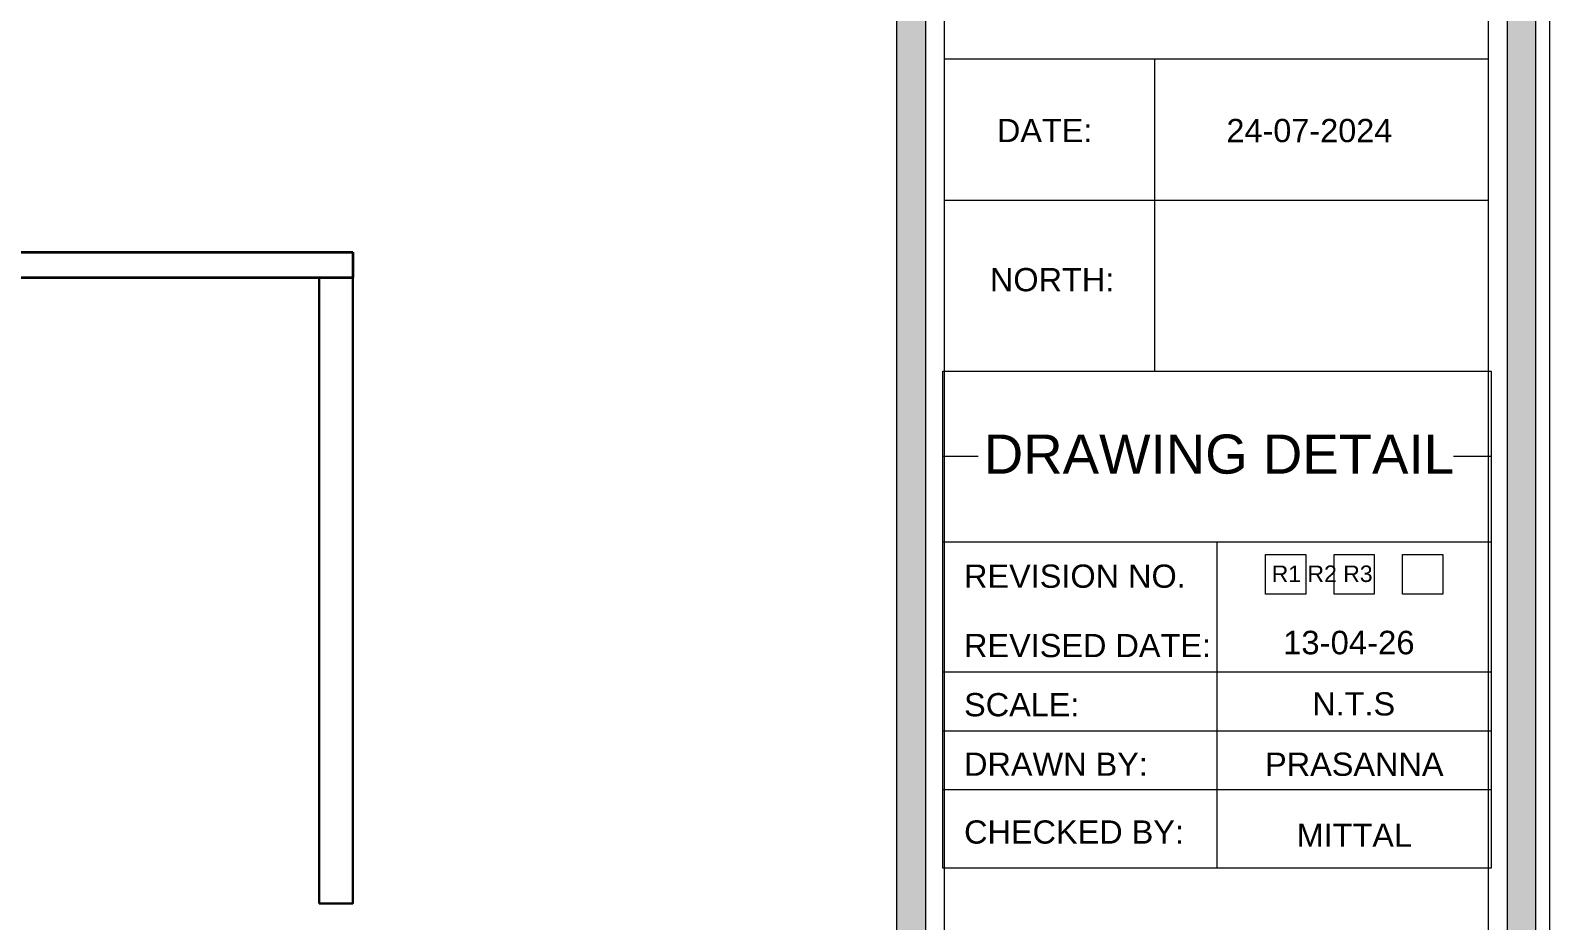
# Model space of a CAD drawing. Header units: inches. Extents: x 3324238 to 135265466, y -1036581 to 20094598.
# Drawn here: x 3353805.2 to 3354103.3, y -519338.4 to -519163.8 of the extents above; entities that cross this region are included whole.
import ezdxf

# ---------------------------------------------------------------- set-up
doc = ezdxf.new("R2010")
doc.units = ezdxf.units.IN
doc.header["$MEASUREMENT"] = 0
for name, color, linetype in [('PDF_Geometry', 7, 'Continuous'), ('PDF_Solid Fills', 7, 'Continuous'), ('PDF_Text', 1, 'Continuous')]:
    doc.layers.add(name, color=color, linetype=linetype)
doc.styles.add('PDF Arial', font='arial.ttf')

msp = doc.modelspace()

# ---------------------------------------------------------------- linework, layer by layer
at = {"layer": 'PDF_Geometry', "color": 42, "lineweight": 20, "true_color": 0xd39e00}
for points in [[(3353304.106, -518935.429), (3354103.293, -518935.429), (3354103.293, -519499.589), (3353304.106, -519499.589)], [(3353306.845, -518938.168), (3354100.554, -518938.168), (3354100.554, -519496.85), (3353306.845, -519496.85)], [(3353975.185, -519491.291), (3353975.185, -518938.168), (3353980.825, -518938.168), (3353980.825, -519491.291)], [(3353312.405, -518943.728), (3354094.994, -518943.728), (3354094.994, -519491.291), (3353312.405, -519491.291)], [(3353984.531, -519486.698), (3353984.531, -518948.32), (3354091.207, -518948.32), (3354091.207, -519486.698)], [(3354047.538, -519266.577), (3354055.434, -519266.577), (3354055.434, -519274.393), (3354047.538, -519274.393)], [(3354060.993, -519266.577), (3354068.889, -519266.577), (3354068.889, -519274.393), (3354060.993, -519274.393)], [(3354074.448, -519266.577), (3354082.344, -519266.577), (3354082.344, -519274.393), (3354074.448, -519274.393)]]:
    msp.add_lwpolyline(points, close=True, dxfattribs=at)
for points in [[(3354091.207, -519169.408), (3353984.531, -519169.408)], [(3354025.783, -519169.408), (3354025.783, -519230.642)], [(3354091.207, -519197.125), (3353984.531, -519197.125)], [(3354091.852, -519328.134), (3353984.209, -519328.134), (3353984.209, -519230.642), (3354091.852, -519230.642), (3354091.852, -519328.134)], [(3353984.209, -519247.321), (3353991.138, -519247.321)], [(3354084.439, -519247.321), (3354091.852, -519247.321)], [(3353984.209, -519264.079), (3354091.852, -519264.079)], [(3354038.03, -519328.134), (3354038.03, -519264.079)], [(3354091.852, -519289.701), (3353984.209, -519289.701)], [(3354091.852, -519301.223), (3353984.209, -519301.223)], [(3354091.852, -519312.745), (3353984.209, -519312.745)]]:
    msp.add_lwpolyline(points, dxfattribs=at)
at = {"layer": 'PDF_Geometry', "color": 1, "lineweight": 35}
for points in [[(3353706.64, -519207.277), (3353868.428, -519207.277)], [(3353706.64, -519207.277), (3353706.64, -519212.272), (3353868.428, -519212.272)], [(3353868.428, -519207.277), (3353868.428, -519212.272)]]:
    msp.add_lwpolyline(points, dxfattribs=at)
at = {"layer": 'PDF_Geometry', "color": 9, "lineweight": 30, "true_color": 0xbababa}
for points in [[(3353861.821, -519212.272), (3353861.821, -519335.063)], [(3353868.428, -519212.272), (3353868.428, -519335.063), (3353861.821, -519335.063)]]:
    msp.add_lwpolyline(points, dxfattribs=at)
at = {"layer": 'PDF_Solid Fills', "color": 42, "lineweight": 30, "true_color": 0xd39e00, "transparency": 33554559}
for points in [[(3353975.185, -518938.168), (3353980.825, -519491.291), (3353975.185, -519491.291)], [(3353975.185, -518938.168), (3353980.825, -518938.168), (3353980.825, -519491.291)], [(3354094.994, -518943.728), (3354100.554, -519491.291), (3354094.994, -519491.291)], [(3354094.994, -518943.728), (3354100.554, -518943.728), (3354100.554, -519491.291)]]:
    msp.add_solid(points, dxfattribs=at)

# ---------------------------------------------------------------- texts
at = {"layer": 'PDF_Text', "color": 7, "lineweight": 30, "attachment_point": 7, "style": 'PDF Arial'}
for s, insert, char_height in [('DATE:', (3353994.841, -519185.683), 4.5563), ('24-07-2024', (3354039.877, -519185.761), 4.5563), ('NORTH:', (3353993.47, -519215.011), 4.5563), ('DRAWING DETAIL', (3353992.26, -519250.839), 7.67067), ('REVISION NO.', (3353988.394, -519273.182), 4.55627), ('R1 R2 R3', (3354048.754, -519272.031), 3.2298), ('13-04-26', (3354050.994, -519286.24), 4.6139), ('REVISED DATE:', (3353988.394, -519286.799), 4.55627), ('SCALE:', (3353988.394, -519298.401), 4.5563), ('N.T.S', (3354056.717, -519298.238), 4.5563), ('DRAWN BY:', (3353988.394, -519310.006), 4.5563), ('PRASANNA', (3354047.462, -519310.083), 4.5563), ('CHECKED BY:', (3353988.394, -519323.379), 4.55627), ('MITTAL', (3354053.655, -519323.945), 4.5563)]:
    msp.add_mtext(s, dxfattribs=dict(at, insert=insert, char_height=char_height))

doc.saveas('drawing.dxf')
